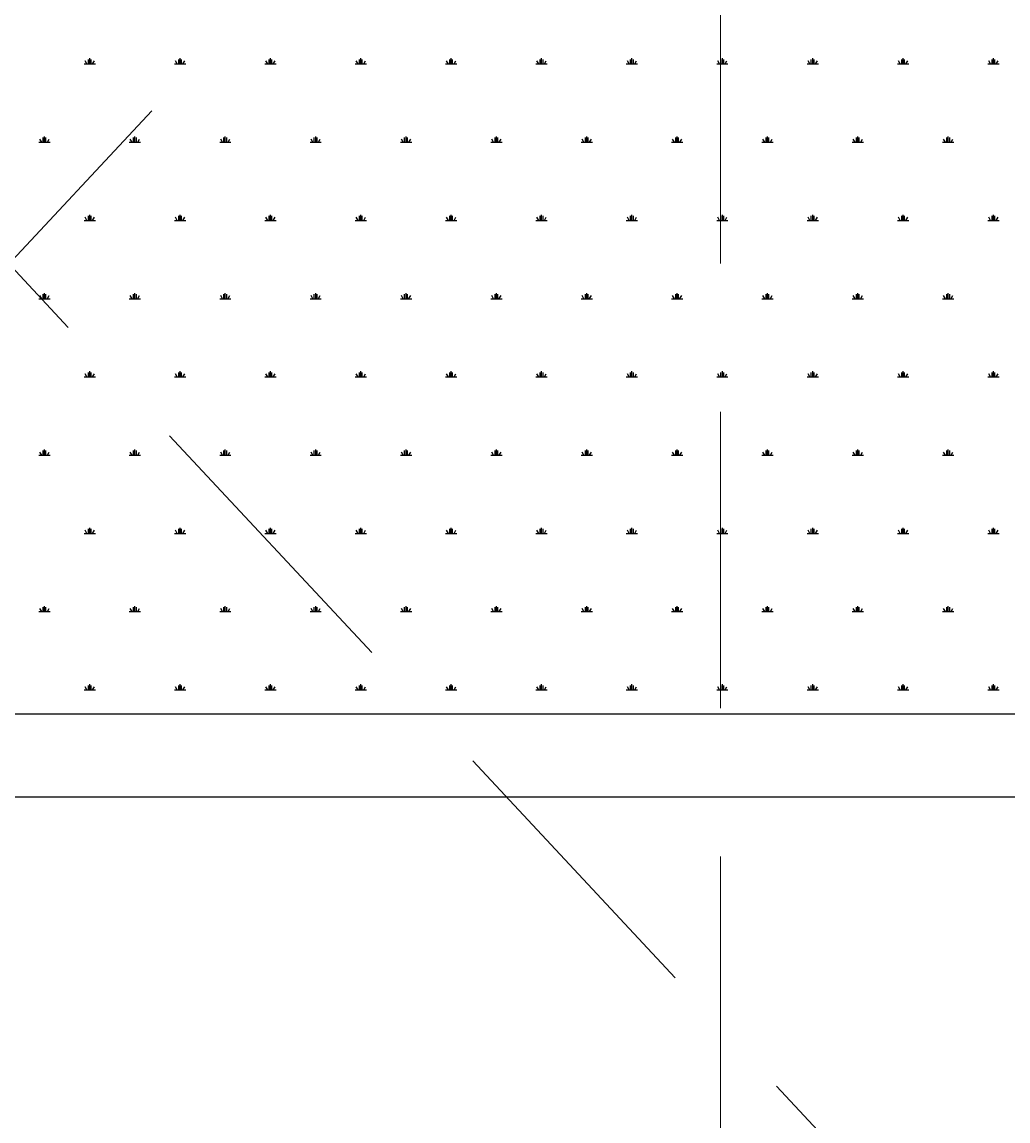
# Model space of a CAD drawing. Header units: millimetres. Extents: x 2999.9 to 3041.9, y 869.6 to 906.3.
# Drawn here: x 3005.38 to 3006.212, y 895.615 to 896.542 of the extents above; entities that cross this region are included whole.
import ezdxf

# ---------------------------------------------------------------- set-up
doc = ezdxf.new("R2010")
doc.units = ezdxf.units.MM
doc.linetypes.add('HIDDEN', pattern=[0.375, 0.25, -0.125])

msp = doc.modelspace()

# ---------------------------------------------------------------- linework, layer by layer
at = {"color": 253, "linetype": 'HIDDEN', "lineweight": 0}
for p, q in [((3006.76921, 897.83752), (3003.96921, 894.83817)), ((3003.96921, 897.83752), (3006.76921, 894.83817)), ((3005.96921, 894.83817), (3005.96921, 897.83752))]:
    msp.add_line(p, q, dxfattribs=at)
at = {"color": 76, "linetype": 'Continuous'}
for p, q in [((3005.43503, 896.50656), (3005.4335, 896.5092)), ((3005.43622, 896.50656), (3005.43622, 896.51037)), ((3005.43741, 896.50656), (3005.43741, 896.51132)), ((3005.4386, 896.50656), (3005.4386, 896.51037)), ((3005.43979, 896.50656), (3005.44132, 896.5092)), ((3005.51123, 896.50656), (3005.5097, 896.5092)), ((3005.51242, 896.50656), (3005.51242, 896.51037)), ((3005.51361, 896.50656), (3005.51361, 896.51132)), ((3005.5148, 896.50656), (3005.5148, 896.51037)), ((3005.51599, 896.50656), (3005.51752, 896.5092)), ((3005.58743, 896.50656), (3005.5859, 896.5092)), ((3005.58862, 896.50656), (3005.58862, 896.51037)), ((3005.58981, 896.50656), (3005.58981, 896.51132)), ((3005.591, 896.50656), (3005.591, 896.51037)), ((3005.59219, 896.50656), (3005.59372, 896.5092)), ((3005.66363, 896.50656), (3005.6621, 896.5092)), ((3005.66482, 896.50656), (3005.66482, 896.51037)), ((3005.66601, 896.50656), (3005.66601, 896.51132)), ((3005.6672, 896.50656), (3005.6672, 896.51037)), ((3005.66839, 896.50656), (3005.66992, 896.5092)), ((3005.73917, 896.50769), (3005.7383, 896.5092)), ((3005.73983, 896.50656), (3005.73917, 896.50769)), ((3005.74102, 896.50854), (3005.74102, 896.51037)), ((3005.74102, 896.50656), (3005.74102, 896.50854)), ((3005.74221, 896.50909), (3005.74221, 896.51132)), ((3005.74221, 896.50656), (3005.74221, 896.50909)), ((3005.7434, 896.50963), (3005.7434, 896.51037)), ((3005.7434, 896.50656), (3005.7434, 896.50963)), ((3005.74459, 896.50656), (3005.74612, 896.5092)), ((3005.81603, 896.50656), (3005.8145, 896.5092)), ((3005.81722, 896.50656), (3005.81722, 896.51037)), ((3005.81841, 896.50656), (3005.81841, 896.51132)), ((3005.8196, 896.50656), (3005.8196, 896.51037)), ((3005.82079, 896.50656), (3005.82232, 896.5092)), ((3005.89223, 896.50656), (3005.8907, 896.5092)), ((3005.89342, 896.50656), (3005.89342, 896.51037)), ((3005.89461, 896.50656), (3005.89461, 896.51132)), ((3005.8958, 896.50656), (3005.8958, 896.51037)), ((3005.89699, 896.50656), (3005.89852, 896.5092)), ((3005.96843, 896.50656), (3005.9669, 896.5092)), ((3005.96962, 896.50656), (3005.96962, 896.51037)), ((3005.97081, 896.50656), (3005.97081, 896.51132)), ((3005.972, 896.50656), (3005.972, 896.51037)), ((3005.97319, 896.50656), (3005.97472, 896.5092)), ((3006.04463, 896.50656), (3006.0431, 896.5092)), ((3006.04582, 896.50656), (3006.04582, 896.51037)), ((3006.04701, 896.50656), (3006.04701, 896.51132)), ((3006.0482, 896.50656), (3006.0482, 896.51037)), ((3006.04939, 896.50656), (3006.05092, 896.5092)), ((3006.12083, 896.50656), (3006.1193, 896.5092)), ((3006.12202, 896.50656), (3006.12202, 896.51037)), ((3006.12321, 896.50656), (3006.12321, 896.51132)), ((3006.1244, 896.50656), (3006.1244, 896.51037)), ((3006.12559, 896.50656), (3006.12712, 896.5092)), ((3006.19703, 896.50656), (3006.1955, 896.5092)), ((3006.19822, 896.50656), (3006.19822, 896.51037)), ((3006.19941, 896.50656), (3006.19941, 896.51132)), ((3006.2006, 896.50656), (3006.2006, 896.51037)), ((3006.20179, 896.50656), (3006.20332, 896.5092)), ((3005.43265, 896.50656), (3005.44217, 896.50656)), ((3005.50885, 896.50656), (3005.51837, 896.50656)), ((3005.58505, 896.50656), (3005.59457, 896.50656)), ((3005.66125, 896.50656), (3005.67077, 896.50656)), ((3005.73745, 896.50656), (3005.74697, 896.50656)), ((3005.81365, 896.50656), (3005.82317, 896.50656)), ((3005.88985, 896.50656), (3005.89937, 896.50656)), ((3005.96605, 896.50656), (3005.97557, 896.50656)), ((3006.04225, 896.50656), (3006.05177, 896.50656)), ((3006.11845, 896.50656), (3006.12797, 896.50656)), ((3006.19465, 896.50656), (3006.20417, 896.50656)), ((3005.39693, 896.44057), (3005.3954, 896.44321)), ((3005.39812, 896.44057), (3005.39812, 896.44438)), ((3005.39931, 896.44057), (3005.39931, 896.44533)), ((3005.4005, 896.44057), (3005.4005, 896.44438)), ((3005.40169, 896.44057), (3005.40322, 896.44321)), ((3005.47313, 896.44057), (3005.4716, 896.44321)), ((3005.47432, 896.44057), (3005.47432, 896.44438)), ((3005.47551, 896.44057), (3005.47551, 896.44533)), ((3005.4767, 896.44057), (3005.4767, 896.44438)), ((3005.47789, 896.44057), (3005.47942, 896.44321)), ((3005.54933, 896.44057), (3005.5478, 896.44321)), ((3005.55052, 896.44057), (3005.55052, 896.44438)), ((3005.55171, 896.44057), (3005.55171, 896.44533)), ((3005.5529, 896.44057), (3005.5529, 896.44438)), ((3005.55409, 896.44057), (3005.55562, 896.44321)), ((3005.62553, 896.44057), (3005.624, 896.44321)), ((3005.62672, 896.44057), (3005.62672, 896.44438)), ((3005.62791, 896.44057), (3005.62791, 896.44533)), ((3005.6291, 896.44057), (3005.6291, 896.44438)), ((3005.63029, 896.44057), (3005.63182, 896.44321)), ((3005.70173, 896.44057), (3005.7002, 896.44321)), ((3005.70292, 896.44057), (3005.70292, 896.44438)), ((3005.70411, 896.44057), (3005.70411, 896.44533)), ((3005.7053, 896.44057), (3005.7053, 896.44438)), ((3005.70649, 896.44057), (3005.70802, 896.44321)), ((3005.77793, 896.44057), (3005.7764, 896.44321)), ((3005.77912, 896.44057), (3005.77912, 896.44438)), ((3005.78031, 896.44057), (3005.78031, 896.44533)), ((3005.7815, 896.44057), (3005.7815, 896.44438)), ((3005.78269, 896.44057), (3005.78422, 896.44321)), ((3005.85413, 896.44057), (3005.8526, 896.44321)), ((3005.85532, 896.44057), (3005.85532, 896.44438)), ((3005.85651, 896.44057), (3005.85651, 896.44533)), ((3005.8577, 896.44057), (3005.8577, 896.44438)), ((3005.85889, 896.44057), (3005.86042, 896.44321)), ((3005.93033, 896.44057), (3005.9288, 896.44321)), ((3005.93152, 896.44057), (3005.93152, 896.44438)), ((3005.93271, 896.44057), (3005.93271, 896.44533)), ((3005.9339, 896.44057), (3005.9339, 896.44438)), ((3005.93509, 896.44057), (3005.93662, 896.44321)), ((3006.00653, 896.44057), (3006.005, 896.44321)), ((3006.00772, 896.44057), (3006.00772, 896.44438)), ((3006.00891, 896.44057), (3006.00891, 896.44533)), ((3006.0101, 896.44057), (3006.0101, 896.44438)), ((3006.01129, 896.44057), (3006.01282, 896.44321)), ((3006.08273, 896.44057), (3006.0812, 896.44321)), ((3006.08392, 896.44057), (3006.08392, 896.44438)), ((3006.08511, 896.44057), (3006.08511, 896.44533)), ((3006.0863, 896.44057), (3006.0863, 896.44438)), ((3006.08749, 896.44057), (3006.08902, 896.44321)), ((3006.15893, 896.44057), (3006.1574, 896.44321)), ((3006.16012, 896.44057), (3006.16012, 896.44438)), ((3006.16131, 896.44057), (3006.16131, 896.44533)), ((3006.1625, 896.44057), (3006.1625, 896.44438)), ((3006.16369, 896.44057), (3006.16522, 896.44321)), ((3005.39455, 896.44057), (3005.40407, 896.44057)), ((3005.47075, 896.44057), (3005.48027, 896.44057)), ((3005.54695, 896.44057), (3005.55647, 896.44057)), ((3005.62315, 896.44057), (3005.63267, 896.44057)), ((3005.69935, 896.44057), (3005.70887, 896.44057)), ((3005.77555, 896.44057), (3005.78507, 896.44057)), ((3005.85175, 896.44057), (3005.86127, 896.44057)), ((3005.92795, 896.44057), (3005.93747, 896.44057)), ((3006.00415, 896.44057), (3006.01367, 896.44057)), ((3006.08035, 896.44057), (3006.08987, 896.44057)), ((3006.15655, 896.44057), (3006.16607, 896.44057)), ((3005.43503, 896.37457), (3005.4335, 896.37721)), ((3005.43622, 896.37457), (3005.43622, 896.37838)), ((3005.43741, 896.37457), (3005.43741, 896.37934)), ((3005.4386, 896.37457), (3005.4386, 896.37838)), ((3005.43979, 896.37458), (3005.44132, 896.37722)), ((3005.51123, 896.37457), (3005.5097, 896.37721)), ((3005.51242, 896.37457), (3005.51242, 896.37838)), ((3005.51361, 896.37457), (3005.51361, 896.37934)), ((3005.5148, 896.37457), (3005.5148, 896.37838)), ((3005.51599, 896.37458), (3005.51752, 896.37722)), ((3005.58743, 896.37457), (3005.5859, 896.37721)), ((3005.58862, 896.37457), (3005.58862, 896.37838)), ((3005.58981, 896.37457), (3005.58981, 896.37934)), ((3005.591, 896.37457), (3005.591, 896.37838)), ((3005.59219, 896.37458), (3005.59372, 896.37722)), ((3005.66363, 896.37457), (3005.6621, 896.37721)), ((3005.66482, 896.37457), (3005.66482, 896.37838)), ((3005.66601, 896.37457), (3005.66601, 896.37934)), ((3005.6672, 896.37457), (3005.6672, 896.37838)), ((3005.66839, 896.37458), (3005.66992, 896.37722)), ((3005.73983, 896.37457), (3005.7383, 896.37721)), ((3005.74102, 896.37457), (3005.74102, 896.37838)), ((3005.74221, 896.37457), (3005.74221, 896.37934)), ((3005.7434, 896.37457), (3005.7434, 896.37838)), ((3005.74459, 896.37458), (3005.74612, 896.37722)), ((3005.81603, 896.37457), (3005.8145, 896.37721)), ((3005.81722, 896.37457), (3005.81722, 896.37838)), ((3005.81841, 896.37457), (3005.81841, 896.37934)), ((3005.8196, 896.37457), (3005.8196, 896.37838)), ((3005.82079, 896.37458), (3005.82232, 896.37722)), ((3005.89223, 896.37457), (3005.8907, 896.37721)), ((3005.89342, 896.37457), (3005.89342, 896.37838)), ((3005.89461, 896.37457), (3005.89461, 896.37934)), ((3005.8958, 896.37457), (3005.8958, 896.37838)), ((3005.89699, 896.37458), (3005.89852, 896.37722)), ((3005.96843, 896.37457), (3005.9669, 896.37721)), ((3005.96962, 896.37457), (3005.96962, 896.37838)), ((3005.97081, 896.37457), (3005.97081, 896.37934)), ((3005.972, 896.37457), (3005.972, 896.37838)), ((3005.97319, 896.37458), (3005.97472, 896.37722)), ((3006.04463, 896.37457), (3006.0431, 896.37721)), ((3006.04582, 896.37457), (3006.04582, 896.37838)), ((3006.04701, 896.37457), (3006.04701, 896.37934)), ((3006.0482, 896.37457), (3006.0482, 896.37838)), ((3006.04939, 896.37458), (3006.05092, 896.37722)), ((3006.12083, 896.37457), (3006.1193, 896.37721)), ((3006.12202, 896.37457), (3006.12202, 896.37838)), ((3006.12321, 896.37457), (3006.12321, 896.37934)), ((3006.1244, 896.37457), (3006.1244, 896.37838)), ((3006.12559, 896.37458), (3006.12712, 896.37722)), ((3006.19703, 896.37457), (3006.1955, 896.37721)), ((3006.19822, 896.37457), (3006.19822, 896.37838)), ((3006.19941, 896.37457), (3006.19941, 896.37934)), ((3006.2006, 896.37457), (3006.2006, 896.37838)), ((3006.20179, 896.37458), (3006.20332, 896.37722)), ((3005.43265, 896.37457), (3005.44217, 896.37457)), ((3005.50885, 896.37457), (3005.51837, 896.37457)), ((3005.58505, 896.37457), (3005.59457, 896.37457)), ((3005.66125, 896.37457), (3005.67077, 896.37457)), ((3005.73745, 896.37457), (3005.74697, 896.37457)), ((3005.81365, 896.37457), (3005.82317, 896.37457)), ((3005.88985, 896.37457), (3005.89937, 896.37457)), ((3005.96605, 896.37457), (3005.97557, 896.37457)), ((3006.04225, 896.37457), (3006.05177, 896.37457)), ((3006.11845, 896.37457), (3006.12797, 896.37457)), ((3006.19465, 896.37457), (3006.20417, 896.37457)), ((3005.39812, 896.30858), (3005.39812, 896.31239)), ((3005.39931, 896.30858), (3005.39931, 896.31335)), ((3005.4005, 896.30858), (3005.4005, 896.31239)), ((3005.47432, 896.30858), (3005.47432, 896.31239)), ((3005.47551, 896.30858), (3005.47551, 896.31335)), ((3005.4767, 896.30858), (3005.4767, 896.31239)), ((3005.55052, 896.30858), (3005.55052, 896.31239)), ((3005.55171, 896.30858), (3005.55171, 896.31335)), ((3005.5529, 896.30858), (3005.5529, 896.31239)), ((3005.62672, 896.30858), (3005.62672, 896.31239)), ((3005.62791, 896.30858), (3005.62791, 896.31335)), ((3005.6291, 896.30858), (3005.6291, 896.31239)), ((3005.70292, 896.30858), (3005.70292, 896.31239)), ((3005.70411, 896.30858), (3005.70411, 896.31335)), ((3005.7053, 896.30858), (3005.7053, 896.31239)), ((3005.77912, 896.30858), (3005.77912, 896.31239)), ((3005.78031, 896.30858), (3005.78031, 896.31335)), ((3005.7815, 896.30858), (3005.7815, 896.31239)), ((3005.85532, 896.30858), (3005.85532, 896.31239)), ((3005.85651, 896.30858), (3005.85651, 896.31335)), ((3005.8577, 896.30858), (3005.8577, 896.31239)), ((3005.93152, 896.30858), (3005.93152, 896.31239)), ((3005.93271, 896.30858), (3005.93271, 896.31335)), ((3005.9339, 896.30858), (3005.9339, 896.31239)), ((3006.00772, 896.30858), (3006.00772, 896.31239)), ((3006.00891, 896.30858), (3006.00891, 896.31335)), ((3006.0101, 896.30858), (3006.0101, 896.31239)), ((3006.08392, 896.30858), (3006.08392, 896.31239)), ((3006.08511, 896.30858), (3006.08511, 896.31335)), ((3006.0863, 896.30858), (3006.0863, 896.31239)), ((3006.16012, 896.30858), (3006.16012, 896.31239)), ((3006.16131, 896.30858), (3006.16131, 896.31335)), ((3006.1625, 896.30858), (3006.1625, 896.31239)), ((3005.39455, 896.30858), (3005.39653, 896.30858)), ((3005.39693, 896.30858), (3005.3954, 896.31122)), ((3005.39653, 896.30858), (3005.40407, 896.30858)), ((3005.40169, 896.30859), (3005.40322, 896.31122)), ((3005.47075, 896.30858), (3005.48027, 896.30858)), ((3005.47313, 896.30858), (3005.4716, 896.31122)), ((3005.47789, 896.30859), (3005.47942, 896.31122)), ((3005.54695, 896.30858), (3005.55647, 896.30858)), ((3005.54933, 896.30858), (3005.5478, 896.31122)), ((3005.55409, 896.30859), (3005.55562, 896.31122)), ((3005.62315, 896.30858), (3005.63267, 896.30858)), ((3005.62553, 896.30858), (3005.624, 896.31122)), ((3005.63029, 896.30859), (3005.63182, 896.31122)), ((3005.69935, 896.30858), (3005.70887, 896.30858)), ((3005.70173, 896.30858), (3005.7002, 896.31122)), ((3005.70649, 896.30859), (3005.70802, 896.31122)), ((3005.77555, 896.30858), (3005.78507, 896.30858)), ((3005.77793, 896.30858), (3005.7764, 896.31122)), ((3005.78269, 896.30859), (3005.78422, 896.31122)), ((3005.85175, 896.30858), (3005.86127, 896.30858)), ((3005.85413, 896.30858), (3005.8526, 896.31122)), ((3005.85889, 896.30859), (3005.86042, 896.31122)), ((3005.92795, 896.30858), (3005.93747, 896.30858)), ((3005.93033, 896.30858), (3005.9288, 896.31122)), ((3005.93509, 896.30859), (3005.93662, 896.31122)), ((3006.00415, 896.30858), (3006.01367, 896.30858)), ((3006.00653, 896.30858), (3006.005, 896.31122)), ((3006.01129, 896.30859), (3006.01282, 896.31122)), ((3006.08035, 896.30858), (3006.08987, 896.30858)), ((3006.08273, 896.30858), (3006.0812, 896.31122)), ((3006.08749, 896.30859), (3006.08902, 896.31122)), ((3006.15655, 896.30858), (3006.16607, 896.30858)), ((3006.15893, 896.30858), (3006.1574, 896.31122)), ((3006.16369, 896.30859), (3006.16522, 896.31122)), ((3005.43741, 896.24259), (3005.43741, 896.24736)), ((3005.51361, 896.24259), (3005.51361, 896.24736)), ((3005.58981, 896.24259), (3005.58981, 896.24736)), ((3005.66601, 896.24259), (3005.66601, 896.24736)), ((3005.74221, 896.24259), (3005.74221, 896.24736)), ((3005.81841, 896.24259), (3005.81841, 896.24736)), ((3005.89461, 896.24259), (3005.89461, 896.24736)), ((3005.97081, 896.24259), (3005.97081, 896.24736)), ((3006.04701, 896.24259), (3006.04701, 896.24736)), ((3006.12321, 896.24259), (3006.12321, 896.24736)), ((3006.19941, 896.24259), (3006.19941, 896.24736)), ((3005.43265, 896.24259), (3005.44217, 896.24259)), ((3005.43503, 896.24259), (3005.4335, 896.24523)), ((3005.43622, 896.24259), (3005.43622, 896.2464)), ((3005.4386, 896.24259), (3005.4386, 896.2464)), ((3005.43979, 896.24259), (3005.44132, 896.24523)), ((3005.50885, 896.24259), (3005.51837, 896.24259)), ((3005.51123, 896.24259), (3005.5097, 896.24523)), ((3005.51242, 896.24259), (3005.51242, 896.2464)), ((3005.5148, 896.24259), (3005.5148, 896.2464)), ((3005.51599, 896.24259), (3005.51752, 896.24523)), ((3005.58505, 896.24259), (3005.59457, 896.24259)), ((3005.58743, 896.24259), (3005.5859, 896.24523)), ((3005.58862, 896.24259), (3005.58862, 896.2464)), ((3005.591, 896.24259), (3005.591, 896.2464)), ((3005.59219, 896.24259), (3005.59372, 896.24523)), ((3005.66125, 896.24259), (3005.67077, 896.24259)), ((3005.66363, 896.24259), (3005.6621, 896.24523)), ((3005.66482, 896.24259), (3005.66482, 896.2464)), ((3005.6672, 896.24259), (3005.6672, 896.2464)), ((3005.66839, 896.24259), (3005.66992, 896.24523)), ((3005.73745, 896.24259), (3005.74697, 896.24259)), ((3005.73983, 896.24259), (3005.7383, 896.24523)), ((3005.74102, 896.24259), (3005.74102, 896.2464)), ((3005.7434, 896.24259), (3005.7434, 896.2464)), ((3005.74459, 896.24259), (3005.74612, 896.24523)), ((3005.81365, 896.24259), (3005.82317, 896.24259)), ((3005.81603, 896.24259), (3005.8145, 896.24523)), ((3005.81722, 896.24259), (3005.81722, 896.2464)), ((3005.8196, 896.24259), (3005.8196, 896.2464)), ((3005.82079, 896.24259), (3005.82232, 896.24523)), ((3005.88985, 896.24259), (3005.89937, 896.24259)), ((3005.89223, 896.24259), (3005.8907, 896.24523)), ((3005.89342, 896.24259), (3005.89342, 896.2464)), ((3005.8958, 896.24259), (3005.8958, 896.2464)), ((3005.89699, 896.24259), (3005.89852, 896.24523)), ((3005.96605, 896.24259), (3005.97557, 896.24259)), ((3005.96843, 896.24259), (3005.9669, 896.24523)), ((3005.96962, 896.24259), (3005.96962, 896.2464)), ((3005.972, 896.24259), (3005.972, 896.2464)), ((3005.97319, 896.24259), (3005.97472, 896.24523)), ((3006.04225, 896.24259), (3006.05177, 896.24259)), ((3006.04463, 896.24259), (3006.0431, 896.24523)), ((3006.04582, 896.24259), (3006.04582, 896.2464)), ((3006.0482, 896.24259), (3006.0482, 896.2464)), ((3006.04939, 896.24259), (3006.05092, 896.24523)), ((3006.11845, 896.24259), (3006.12797, 896.24259)), ((3006.12083, 896.24259), (3006.1193, 896.24523)), ((3006.12202, 896.24259), (3006.12202, 896.2464)), ((3006.1244, 896.24259), (3006.1244, 896.2464)), ((3006.12559, 896.24259), (3006.12712, 896.24523)), ((3006.19465, 896.24259), (3006.20417, 896.24259)), ((3006.19703, 896.24259), (3006.1955, 896.24523)), ((3006.19822, 896.24259), (3006.19822, 896.2464)), ((3006.2006, 896.24259), (3006.2006, 896.2464)), ((3006.20179, 896.24259), (3006.20332, 896.24523)), ((3005.39455, 896.1766), (3005.40407, 896.1766)), ((3005.39693, 896.1766), (3005.3954, 896.17924)), ((3005.39812, 896.1766), (3005.39812, 896.18041)), ((3005.39931, 896.1766), (3005.39931, 896.18136)), ((3005.4005, 896.1766), (3005.4005, 896.18041)), ((3005.40169, 896.1766), (3005.40322, 896.17924)), ((3005.47075, 896.1766), (3005.48027, 896.1766)), ((3005.47313, 896.1766), (3005.4716, 896.17924)), ((3005.47432, 896.1766), (3005.47432, 896.18041)), ((3005.47551, 896.1766), (3005.47551, 896.18136)), ((3005.4767, 896.1766), (3005.4767, 896.18041)), ((3005.47789, 896.1766), (3005.47942, 896.17924)), ((3005.54695, 896.1766), (3005.55647, 896.1766)), ((3005.54933, 896.1766), (3005.5478, 896.17924)), ((3005.55052, 896.1766), (3005.55052, 896.18041)), ((3005.55171, 896.1766), (3005.55171, 896.18136)), ((3005.5529, 896.1766), (3005.5529, 896.18041)), ((3005.55409, 896.1766), (3005.55562, 896.17924)), ((3005.62315, 896.1766), (3005.63267, 896.1766)), ((3005.62553, 896.1766), (3005.624, 896.17924)), ((3005.62672, 896.1766), (3005.62672, 896.18041)), ((3005.62791, 896.1766), (3005.62791, 896.18136)), ((3005.6291, 896.1766), (3005.6291, 896.18041)), ((3005.63029, 896.1766), (3005.63182, 896.17924)), ((3005.69935, 896.1766), (3005.70887, 896.1766)), ((3005.70173, 896.1766), (3005.7002, 896.17924)), ((3005.70292, 896.1766), (3005.70292, 896.18041)), ((3005.70411, 896.1766), (3005.70411, 896.18136)), ((3005.7053, 896.1766), (3005.7053, 896.18041)), ((3005.70649, 896.1766), (3005.70802, 896.17924)), ((3005.77555, 896.1766), (3005.78507, 896.1766)), ((3005.77793, 896.1766), (3005.7764, 896.17924)), ((3005.77912, 896.1766), (3005.77912, 896.18041)), ((3005.78031, 896.1766), (3005.78031, 896.18136)), ((3005.7815, 896.1766), (3005.7815, 896.18041)), ((3005.78269, 896.1766), (3005.78422, 896.17924)), ((3005.85175, 896.1766), (3005.86127, 896.1766)), ((3005.85413, 896.1766), (3005.8526, 896.17924)), ((3005.85532, 896.1766), (3005.85532, 896.18041)), ((3005.85651, 896.1766), (3005.85651, 896.18136)), ((3005.8577, 896.1766), (3005.8577, 896.18041)), ((3005.85889, 896.1766), (3005.86042, 896.17924)), ((3005.92795, 896.1766), (3005.93747, 896.1766)), ((3005.93033, 896.1766), (3005.9288, 896.17924)), ((3005.93152, 896.1766), (3005.93152, 896.18041)), ((3005.93271, 896.1766), (3005.93271, 896.18136)), ((3005.9339, 896.1766), (3005.9339, 896.18041)), ((3005.93509, 896.1766), (3005.93662, 896.17924)), ((3006.00415, 896.1766), (3006.01367, 896.1766)), ((3006.00653, 896.1766), (3006.005, 896.17924)), ((3006.00772, 896.1766), (3006.00772, 896.18041)), ((3006.00891, 896.1766), (3006.00891, 896.18136)), ((3006.0101, 896.1766), (3006.0101, 896.18041)), ((3006.01129, 896.1766), (3006.01282, 896.17924)), ((3006.08035, 896.1766), (3006.08987, 896.1766)), ((3006.08273, 896.1766), (3006.0812, 896.17924)), ((3006.08392, 896.1766), (3006.08392, 896.18041)), ((3006.08511, 896.1766), (3006.08511, 896.18136)), ((3006.0863, 896.1766), (3006.0863, 896.18041)), ((3006.08749, 896.1766), (3006.08902, 896.17924)), ((3006.15655, 896.1766), (3006.16607, 896.1766)), ((3006.15893, 896.1766), (3006.1574, 896.17924)), ((3006.16012, 896.1766), (3006.16012, 896.18041)), ((3006.16131, 896.1766), (3006.16131, 896.18136)), ((3006.1625, 896.1766), (3006.1625, 896.18041)), ((3006.16369, 896.1766), (3006.16522, 896.17924)), ((3005.43265, 896.11061), (3005.44217, 896.11061)), ((3005.43503, 896.11061), (3005.4335, 896.11325)), ((3005.43622, 896.11061), (3005.43622, 896.11442)), ((3005.43741, 896.11061), (3005.43741, 896.11537)), ((3005.4386, 896.11061), (3005.4386, 896.11442)), ((3005.43979, 896.11061), (3005.44132, 896.11325)), ((3005.50885, 896.11061), (3005.51837, 896.11061)), ((3005.51123, 896.11061), (3005.5097, 896.11325)), ((3005.51242, 896.11061), (3005.51242, 896.11442)), ((3005.51361, 896.11061), (3005.51361, 896.11537)), ((3005.5148, 896.11061), (3005.5148, 896.11442)), ((3005.51599, 896.11061), (3005.51752, 896.11325)), ((3005.58505, 896.11061), (3005.59457, 896.11061)), ((3005.58743, 896.11061), (3005.5859, 896.11325)), ((3005.58862, 896.11061), (3005.58862, 896.11442)), ((3005.58981, 896.11061), (3005.58981, 896.11537)), ((3005.591, 896.11061), (3005.591, 896.11442)), ((3005.59219, 896.11061), (3005.59372, 896.11325)), ((3005.66125, 896.11061), (3005.67077, 896.11061)), ((3005.66363, 896.11061), (3005.6621, 896.11325)), ((3005.66482, 896.11061), (3005.66482, 896.11442)), ((3005.66601, 896.11061), (3005.66601, 896.11537)), ((3005.6672, 896.11061), (3005.6672, 896.11442)), ((3005.66839, 896.11061), (3005.66992, 896.11325)), ((3005.73745, 896.11061), (3005.74697, 896.11061)), ((3005.73983, 896.11061), (3005.7383, 896.11325)), ((3005.74102, 896.11061), (3005.74102, 896.11442)), ((3005.74221, 896.11061), (3005.74221, 896.11537)), ((3005.7434, 896.11061), (3005.7434, 896.11442)), ((3005.74459, 896.11061), (3005.74612, 896.11325)), ((3005.81365, 896.11061), (3005.82317, 896.11061)), ((3005.81603, 896.11061), (3005.8145, 896.11325)), ((3005.81722, 896.11061), (3005.81722, 896.11442)), ((3005.81841, 896.11061), (3005.81841, 896.11537)), ((3005.8196, 896.11061), (3005.8196, 896.11442)), ((3005.82079, 896.11061), (3005.82232, 896.11325)), ((3005.88985, 896.11061), (3005.89937, 896.11061)), ((3005.89223, 896.11061), (3005.8907, 896.11325)), ((3005.89342, 896.11061), (3005.89342, 896.11442)), ((3005.89461, 896.11061), (3005.89461, 896.11537)), ((3005.8958, 896.11061), (3005.8958, 896.11442)), ((3005.89699, 896.11061), (3005.89852, 896.11325)), ((3005.96605, 896.11061), (3005.97557, 896.11061)), ((3005.96843, 896.11061), (3005.9669, 896.11325)), ((3005.96962, 896.11061), (3005.96962, 896.11442)), ((3005.97081, 896.11061), (3005.97081, 896.11537)), ((3005.972, 896.11061), (3005.972, 896.11442)), ((3005.97319, 896.11061), (3005.97472, 896.11325)), ((3006.04225, 896.11061), (3006.05177, 896.11061)), ((3006.04463, 896.11061), (3006.0431, 896.11325)), ((3006.04582, 896.11061), (3006.04582, 896.11442)), ((3006.04701, 896.11061), (3006.04701, 896.11537)), ((3006.0482, 896.11061), (3006.0482, 896.11442)), ((3006.04939, 896.11061), (3006.05092, 896.11325)), ((3006.11845, 896.11061), (3006.12797, 896.11061)), ((3006.12083, 896.11061), (3006.1193, 896.11325)), ((3006.12202, 896.11061), (3006.12202, 896.11442)), ((3006.12321, 896.11061), (3006.12321, 896.11537)), ((3006.1244, 896.11061), (3006.1244, 896.11442)), ((3006.12559, 896.11061), (3006.12712, 896.11325)), ((3006.19465, 896.11061), (3006.20417, 896.11061)), ((3006.19703, 896.11061), (3006.1955, 896.11325)), ((3006.19822, 896.11061), (3006.19822, 896.11442)), ((3006.19941, 896.11061), (3006.19941, 896.11537)), ((3006.2006, 896.11061), (3006.2006, 896.11442)), ((3006.20179, 896.11061), (3006.20332, 896.11325)), ((3005.39455, 896.04462), (3005.40407, 896.04462)), ((3005.39693, 896.04462), (3005.3954, 896.04726)), ((3005.39812, 896.04462), (3005.39812, 896.04843)), ((3005.39931, 896.04462), (3005.39931, 896.04938)), ((3005.4005, 896.04462), (3005.4005, 896.04843)), ((3005.40169, 896.04462), (3005.40322, 896.04726)), ((3005.47075, 896.04462), (3005.48027, 896.04462)), ((3005.47313, 896.04462), (3005.4716, 896.04726)), ((3005.47432, 896.04462), (3005.47432, 896.04843)), ((3005.47551, 896.04462), (3005.47551, 896.04938)), ((3005.4767, 896.04462), (3005.4767, 896.04843)), ((3005.47789, 896.04462), (3005.47942, 896.04726)), ((3005.54695, 896.04462), (3005.55647, 896.04462)), ((3005.54933, 896.04462), (3005.5478, 896.04726)), ((3005.55052, 896.04462), (3005.55052, 896.04843)), ((3005.55171, 896.04462), (3005.55171, 896.04938)), ((3005.5529, 896.04462), (3005.5529, 896.04843)), ((3005.55409, 896.04462), (3005.55562, 896.04726)), ((3005.62315, 896.04462), (3005.63267, 896.04462)), ((3005.62553, 896.04462), (3005.624, 896.04726)), ((3005.62672, 896.04462), (3005.62672, 896.04843)), ((3005.62791, 896.04462), (3005.62791, 896.04938)), ((3005.6291, 896.04462), (3005.6291, 896.04843)), ((3005.63029, 896.04462), (3005.63182, 896.04726)), ((3005.69935, 896.04462), (3005.70887, 896.04462)), ((3005.70173, 896.04462), (3005.7002, 896.04726)), ((3005.70292, 896.04462), (3005.70292, 896.04843)), ((3005.70411, 896.04462), (3005.70411, 896.04938)), ((3005.7053, 896.04462), (3005.7053, 896.04843)), ((3005.70649, 896.04462), (3005.70802, 896.04726)), ((3005.77555, 896.04462), (3005.78507, 896.04462)), ((3005.77793, 896.04462), (3005.7764, 896.04726)), ((3005.77912, 896.04462), (3005.77912, 896.04843)), ((3005.78031, 896.04462), (3005.78031, 896.04938)), ((3005.7815, 896.04462), (3005.7815, 896.04843)), ((3005.78269, 896.04462), (3005.78422, 896.04726)), ((3005.85175, 896.04462), (3005.86127, 896.04462)), ((3005.85413, 896.04462), (3005.8526, 896.04726)), ((3005.85532, 896.04462), (3005.85532, 896.04843)), ((3005.85651, 896.04462), (3005.85651, 896.04938)), ((3005.8577, 896.04462), (3005.8577, 896.04843)), ((3005.85889, 896.04462), (3005.86042, 896.04726)), ((3005.92795, 896.04462), (3005.93747, 896.04462)), ((3005.93033, 896.04462), (3005.9288, 896.04726)), ((3005.93152, 896.04462), (3005.93152, 896.04843)), ((3005.93271, 896.04462), (3005.93271, 896.04938)), ((3005.9339, 896.04462), (3005.9339, 896.04843)), ((3005.93509, 896.04462), (3005.93662, 896.04726)), ((3006.00415, 896.04462), (3006.01367, 896.04462)), ((3006.00653, 896.04462), (3006.005, 896.04726)), ((3006.00772, 896.04462), (3006.00772, 896.04843)), ((3006.00891, 896.04462), (3006.00891, 896.04938)), ((3006.0101, 896.04462), (3006.0101, 896.04843)), ((3006.01129, 896.04462), (3006.01282, 896.04726)), ((3006.08035, 896.04462), (3006.08987, 896.04462)), ((3006.08273, 896.04462), (3006.0812, 896.04726)), ((3006.08392, 896.04462), (3006.08392, 896.04843)), ((3006.08511, 896.04462), (3006.08511, 896.04938)), ((3006.0863, 896.04462), (3006.0863, 896.04843)), ((3006.08749, 896.04462), (3006.08902, 896.04726)), ((3006.15655, 896.04462), (3006.16607, 896.04462)), ((3006.15893, 896.04462), (3006.1574, 896.04726)), ((3006.16012, 896.04462), (3006.16012, 896.04843)), ((3006.16131, 896.04462), (3006.16131, 896.04938)), ((3006.1625, 896.04462), (3006.1625, 896.04843)), ((3006.16369, 896.04462), (3006.16522, 896.04726)), ((3005.43265, 895.97863), (3005.44217, 895.97863)), ((3005.43503, 895.97863), (3005.4335, 895.98127)), ((3005.43622, 895.97863), (3005.43622, 895.98244)), ((3005.43741, 895.97863), (3005.43741, 895.98339)), ((3005.4386, 895.97863), (3005.4386, 895.98244)), ((3005.43979, 895.97863), (3005.44132, 895.98127)), ((3005.50885, 895.97863), (3005.51837, 895.97863)), ((3005.51123, 895.97863), (3005.5097, 895.98127)), ((3005.51242, 895.97863), (3005.51242, 895.98244)), ((3005.51361, 895.97863), (3005.51361, 895.98339)), ((3005.5148, 895.97863), (3005.5148, 895.98244)), ((3005.51599, 895.97863), (3005.51752, 895.98127)), ((3005.58505, 895.97863), (3005.59457, 895.97863)), ((3005.58743, 895.97863), (3005.5859, 895.98127)), ((3005.58862, 895.97863), (3005.58862, 895.98244)), ((3005.58981, 895.97863), (3005.58981, 895.98339)), ((3005.591, 895.97863), (3005.591, 895.98244)), ((3005.59219, 895.97863), (3005.59372, 895.98127)), ((3005.66125, 895.97863), (3005.67077, 895.97863)), ((3005.66363, 895.97863), (3005.6621, 895.98127)), ((3005.66482, 895.97863), (3005.66482, 895.98244)), ((3005.66601, 895.97863), (3005.66601, 895.98339)), ((3005.6672, 895.97863), (3005.6672, 895.98244)), ((3005.66839, 895.97863), (3005.66992, 895.98127)), ((3005.73745, 895.97863), (3005.74697, 895.97863)), ((3005.73983, 895.97863), (3005.7383, 895.98127)), ((3005.74102, 895.97863), (3005.74102, 895.98244)), ((3005.74221, 895.97863), (3005.74221, 895.98339)), ((3005.7434, 895.97863), (3005.7434, 895.98244)), ((3005.74459, 895.97863), (3005.74612, 895.98127)), ((3005.81365, 895.97863), (3005.82317, 895.97863)), ((3005.81603, 895.97863), (3005.8145, 895.98127)), ((3005.81722, 895.97863), (3005.81722, 895.98244)), ((3005.81841, 895.97863), (3005.81841, 895.98339)), ((3005.8196, 895.97863), (3005.8196, 895.98244)), ((3005.82079, 895.97863), (3005.82232, 895.98127)), ((3005.88985, 895.97863), (3005.89937, 895.97863)), ((3005.89223, 895.97863), (3005.8907, 895.98127)), ((3005.89342, 895.97863), (3005.89342, 895.98244)), ((3005.89461, 895.97863), (3005.89461, 895.98339)), ((3005.8958, 895.97863), (3005.8958, 895.98244)), ((3005.89699, 895.97863), (3005.89852, 895.98127)), ((3005.96605, 895.97863), (3005.97557, 895.97863)), ((3005.96843, 895.97863), (3005.9669, 895.98127)), ((3005.96962, 895.97863), (3005.96962, 895.98244)), ((3005.97081, 895.97863), (3005.97081, 895.98339)), ((3005.972, 895.97863), (3005.972, 895.98244)), ((3005.97319, 895.97863), (3005.97472, 895.98127)), ((3006.04225, 895.97863), (3006.05177, 895.97863)), ((3006.04463, 895.97863), (3006.0431, 895.98127)), ((3006.04582, 895.97863), (3006.04582, 895.98244)), ((3006.04701, 895.97863), (3006.04701, 895.98339)), ((3006.0482, 895.97863), (3006.0482, 895.98244)), ((3006.04939, 895.97863), (3006.05092, 895.98127)), ((3006.11845, 895.97863), (3006.12797, 895.97863)), ((3006.12083, 895.97863), (3006.1193, 895.98127)), ((3006.12202, 895.97863), (3006.12202, 895.98244)), ((3006.12321, 895.97863), (3006.12321, 895.98339)), ((3006.1244, 895.97863), (3006.1244, 895.98244)), ((3006.12559, 895.97863), (3006.12712, 895.98127)), ((3006.19465, 895.97863), (3006.20417, 895.97863)), ((3006.19703, 895.97863), (3006.1955, 895.98127)), ((3006.19822, 895.97863), (3006.19822, 895.98244)), ((3006.19941, 895.97863), (3006.19941, 895.98339)), ((3006.2006, 895.97863), (3006.2006, 895.98244)), ((3006.20179, 895.97863), (3006.20332, 895.98127))]:
    msp.add_line(p, q, dxfattribs=at)
at = {"color": 30}
for p, q in [((3006.76921, 895.95817), (3003.81921, 895.95817)), ((3006.76921, 895.88817), (3003.81921, 895.88817))]:
    msp.add_line(p, q, dxfattribs=at)

doc.saveas('drawing.dxf')
